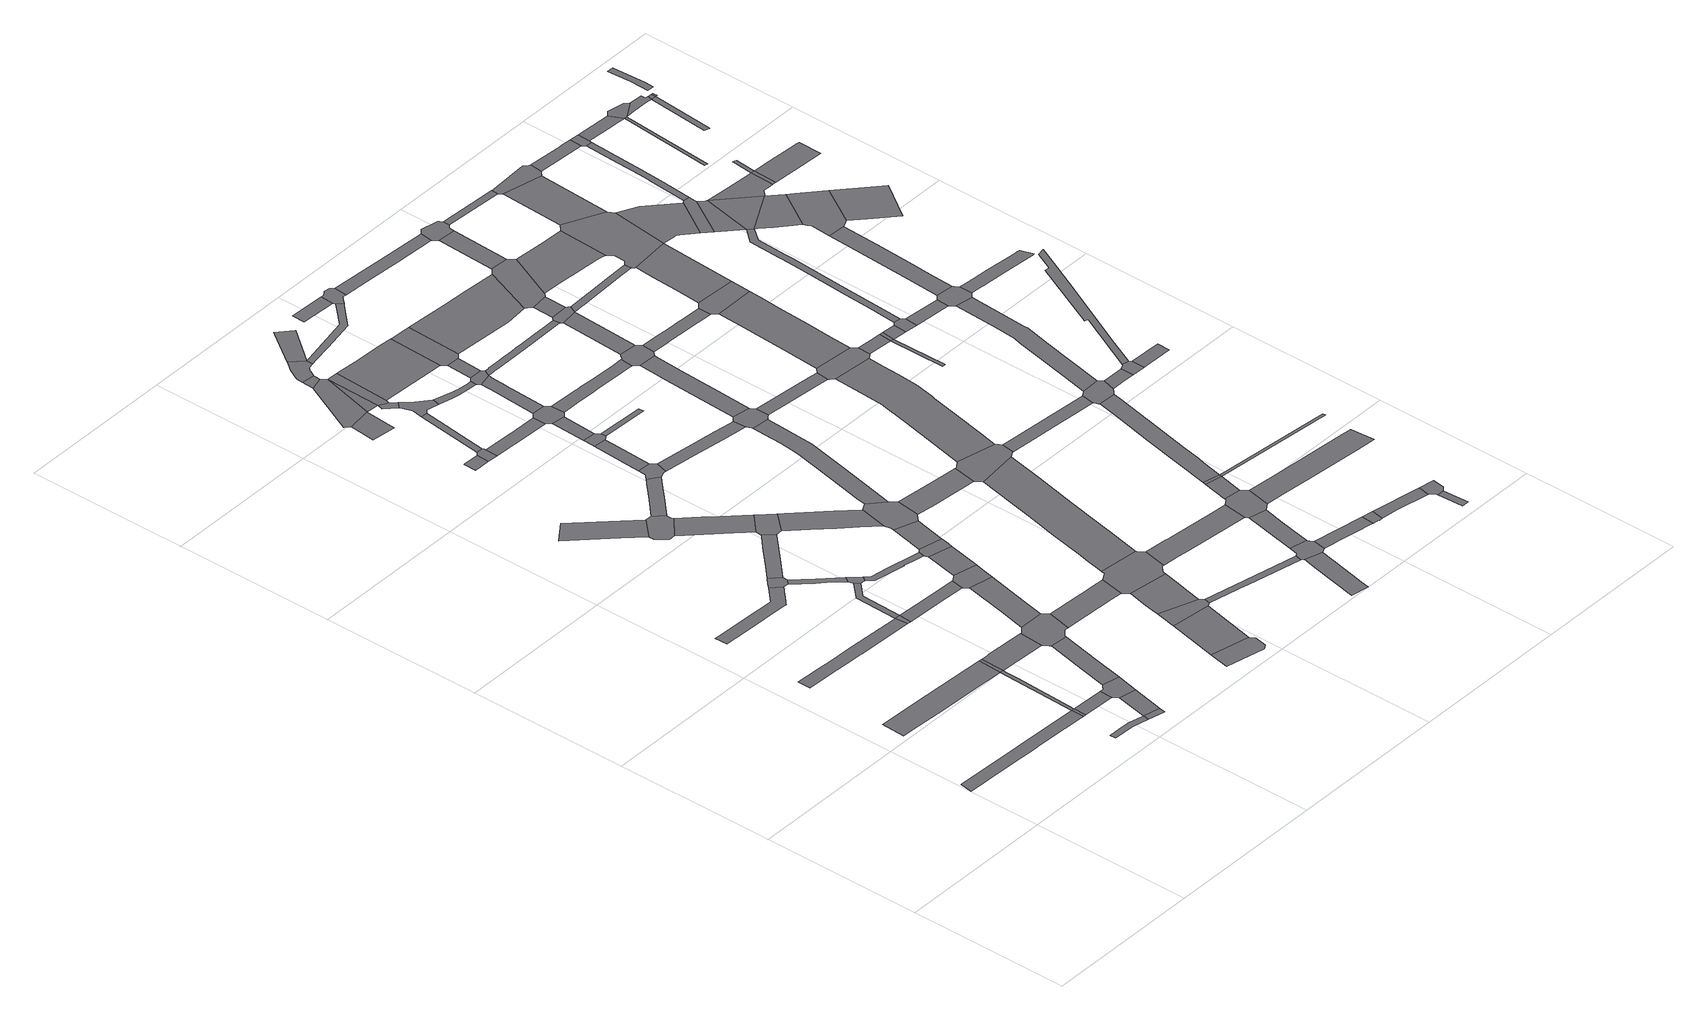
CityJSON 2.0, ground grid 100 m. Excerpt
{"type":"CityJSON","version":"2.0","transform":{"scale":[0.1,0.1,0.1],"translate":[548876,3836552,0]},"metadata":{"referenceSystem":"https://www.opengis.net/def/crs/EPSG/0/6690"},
"CityObjects":{
"road1":{"type":"Road","attributes":{"RoadStructureAttribute.sectionType":"1"},"geometry":[{"type":"MultiSurface","lod":"1","boundaries":[[[0,1,2,3,4,5,6,7,8,9,10,11,12]]]}]},
"road2":{"type":"Road","attributes":{"RoadStructureAttribute.sectionType":"1"},"geometry":[{"type":"MultiSurface","lod":"1","boundaries":[[[13,14,15,16,17,18,19,20,21,22,23]]]}]},
"road3":{"type":"Road","attributes":{"RoadStructureAttribute.sectionType":"1"},"geometry":[{"type":"MultiSurface","lod":"1","boundaries":[[[24,25,26,27,28,29,30,31]]]}]},
"road4":{"type":"Road","geometry":[{"type":"MultiSurface","lod":"1","boundaries":[[[12,11,32,33]]]}]},
"road5":{"type":"Road","attributes":{"RoadStructureAttribute.sectionType":"1"},"geometry":[{"type":"MultiSurface","lod":"1","boundaries":[[[34,35,36,37,38,39,40,41,42,43,44,45,46,47,48,49,50]]]}]},
"road6":{"type":"Road","attributes":{"RoadStructureAttribute.sectionType":"1"},"geometry":[{"type":"MultiSurface","lod":"1","boundaries":[[[22,12,33,51,52,53]]]}]},
"road7":{"type":"Road","attributes":{"RoadStructureAttribute.sectionType":"1"},"geometry":[{"type":"MultiSurface","lod":"1","boundaries":[[[33,32,54,55,56,57]]]}]},
"road8":{"type":"Road","attributes":{"RoadStructureAttribute.sectionType":"1"},"geometry":[{"type":"MultiSurface","lod":"1","boundaries":[[[58,59,60,61,62,63,64,65,66,67,68,69,70,71,72,73,74]]]}]},
"road9":{"type":"Road","geometry":[{"type":"MultiSurface","lod":"1","boundaries":[[[31,30,75,76]]]}]},
"road10":{"type":"Road","geometry":[{"type":"MultiSurface","lod":"1","boundaries":[[[23,22,53,77]]]}]},
"road11":{"type":"Road","attributes":{"RoadStructureAttribute.sectionType":"1"},"geometry":[{"type":"MultiSurface","lod":"1","boundaries":[[[78,31,76,79]]]}]},
"road12":{"type":"Road","geometry":[{"type":"MultiSurface","lod":"1","boundaries":[[[80,81,82,83,55,54,84,85,78,79,86]]]}]},
"road13":{"type":"Road","attributes":{"RoadStructureAttribute.sectionType":"1"},"geometry":[{"type":"MultiSurface","lod":"1","boundaries":[[[87,88,77,53,89,90,91,92]]]}]},
"road14":{"type":"Road","geometry":[{"type":"MultiSurface","lod":"1","boundaries":[[[50,49,93,94]]]}]},
"road15":{"type":"Road","geometry":[{"type":"MultiSurface","lod":"1","boundaries":[[[95,96,97,58,74,98,99,100,101]]]}]},
"road16":{"type":"Road","attributes":{"RoadStructureAttribute.sectionType":"1"},"geometry":[{"type":"MultiSurface","lod":"1","boundaries":[[[102,103,104,80,86,105,106]]]}]},
"road17":{"type":"Road","attributes":{"RoadStructureAttribute.sectionType":"1"},"geometry":[{"type":"MultiSurface","lod":"1","boundaries":[[[107,108,109,110,111]]]}]},
"road18":{"type":"Road","attributes":{"RoadStructureAttribute.sectionType":"1"},"geometry":[{"type":"MultiSurface","lod":"1","boundaries":[[[112,113,114,115,50,94,116,117]]]}]},
"road19":{"type":"Road","attributes":{"RoadStructureAttribute.sectionType":"1"},"geometry":[{"type":"MultiSurface","lod":"1","boundaries":[[[118,100,99,119,120,121,122]]]}]},
"road20":{"type":"Road","attributes":{"RoadStructureAttribute.sectionType":"1"},"geometry":[{"type":"MultiSurface","lod":"1","boundaries":[[[123,124,94,93,125,126,127]]]}]},
"road21":{"type":"Road","geometry":[{"type":"MultiSurface","lod":"1","boundaries":[[[128,129,92,91,130,102,106,131,132,133,134,135,136]]]}]},
"road22":{"type":"Road","geometry":[{"type":"MultiSurface","lod":"1","boundaries":[[[122,121,137,138,112,117,139,140,141,142]]]}]},
"road23":{"type":"Road","attributes":{"RoadStructureAttribute.sectionType":"1"},"geometry":[{"type":"MultiSurface","lod":"1","boundaries":[[[143,144,145,146,147,95,101,148,149,150,151]]]}]},
"road24":{"type":"Road","geometry":[{"type":"MultiSurface","lod":"1","boundaries":[[[152,111,110,153,154,155,156,157,158,159,160]]]}]},
"road25":{"type":"Road","attributes":{"RoadStructureAttribute.sectionType":"1"},"geometry":[{"type":"MultiSurface","lod":"1","boundaries":[[[161,162,128,136,163,164]]]}]},
"road26":{"type":"Road","attributes":{"RoadStructureAttribute.sectionType":"1"},"geometry":[{"type":"MultiSurface","lod":"1","boundaries":[[[165,166,167,156,155,168,169,170,171]]]}]},
"road27":{"type":"Road","attributes":{"RoadStructureAttribute.sectionType":"1"},"geometry":[{"type":"MultiSurface","lod":"1","boundaries":[[[172,173,174,175,176,177,178]]]}]},
"road28":{"type":"Road","attributes":{"RoadStructureAttribute.sectionType":"1"},"geometry":[{"type":"MultiSurface","lod":"1","boundaries":[[[179,180,181,142,141,182,183,184,185,186,187,188,189,190,191]]]}]},
"road29":{"type":"Road","geometry":[{"type":"MultiSurface","lod":"1","boundaries":[[[192,193,194,195,196,197,198]]]}]},
"road30":{"type":"Road","attributes":{"RoadStructureAttribute.sectionType":"1"},"geometry":[{"type":"MultiSurface","lod":"1","boundaries":[[[199,200,201,202,203,204]]]}]},
"road31":{"type":"Road","geometry":[{"type":"MultiSurface","lod":"1","boundaries":[[[205,206,207,178,177,208,209]]]}]},
"road32":{"type":"Road","geometry":[{"type":"MultiSurface","lod":"1","boundaries":[[[210,211,127,126,161,164,212,213]]]}]},
"road33":{"type":"Road","attributes":{"RoadStructureAttribute.sectionType":"1"},"geometry":[{"type":"MultiSurface","lod":"1","boundaries":[[[214,215,216,217,160,159,218,219,220]]]}]},
"road34":{"type":"Road","geometry":[{"type":"MultiSurface","lod":"1","boundaries":[[[221,171,170,143,151,222,223]]]}]},
"road35":{"type":"Road","attributes":{"RoadStructureAttribute.sectionType":"1"},"geometry":[{"type":"MultiSurface","lod":"1","boundaries":[[[224,225,226,135,134,227,228,229,230,231]]]}]},
"road36":{"type":"Road","attributes":{"RoadStructureAttribute.sectionType":"1"},"geometry":[{"type":"MultiSurface","lod":"1","boundaries":[[[232,192,198,233]]]}]},
"road37":{"type":"Road","attributes":{"RoadStructureAttribute.sectionType":"1"},"geometry":[{"type":"MultiSurface","lod":"1","boundaries":[[[234,235,236,237,238,239,240,202,201,241]]]}]},
"road38":{"type":"Road","attributes":{"RoadStructureAttribute.sectionType":"1"},"geometry":[{"type":"MultiSurface","lod":"1","boundaries":[[[242,210,213,243]]]}]},
"road39":{"type":"Road","attributes":{"RoadStructureAttribute.sectionType":"1"},"geometry":[{"type":"MultiSurface","lod":"1","boundaries":[[[244,245,207,206,246,247,248]]]}]},
"road40":{"type":"Road","attributes":{"RoadStructureAttribute.sectionType":"1"},"geometry":[{"type":"MultiSurface","lod":"1","boundaries":[[[249,250,251,252,223,222,253,254,255,256,257]]]}]},
"road41":{"type":"Road","geometry":[{"type":"MultiSurface","lod":"1","boundaries":[[[258,259,191,190,242,243,260,261]]]}]},
"road42":{"type":"Road","geometry":[{"type":"MultiSurface","lod":"1","boundaries":[[[262,263,264,232,233,265,266,267,268]]]}]},
"road43":{"type":"Road","geometry":[{"type":"MultiSurface","lod":"1","boundaries":[[[241,201,269]]]}]},
"road44":{"type":"Road","attributes":{"RoadStructureAttribute.sectionType":"1"},"geometry":[{"type":"MultiSurface","lod":"1","boundaries":[[[270,271,272,273,274]]]}]},
"road45":{"type":"Road","attributes":{"RoadStructureAttribute.sectionType":"1"},"geometry":[{"type":"MultiSurface","lod":"1","boundaries":[[[275,276,209,208,277,278,279,280]]]}]},
"road46":{"type":"Road","geometry":[{"type":"MultiSurface","lod":"1","boundaries":[[[281,282,283,214,220,284,285,286,287,288,289,290]]]}]},
"road47":{"type":"Road","attributes":{"RoadStructureAttribute.sectionType":"1"},"geometry":[{"type":"MultiSurface","lod":"1","boundaries":[[[291,292,236,235,293]]]}]},
"road48":{"type":"Road","attributes":{"RoadStructureAttribute.sectionType":"1"},"geometry":[{"type":"MultiSurface","lod":"1","boundaries":[[[294,295,296,258,261,297]]]}]},
"road49":{"type":"Road","geometry":[{"type":"MultiSurface","lod":"1","boundaries":[[[241,269,298,270,274,299,300]]]}]},
"road50":{"type":"Road","attributes":{"RoadStructureAttribute.sectionType":"1"},"geometry":[{"type":"MultiSurface","lod":"1","boundaries":[[[301,302,303,304,262,268,305,306,307]]]}]},
"road51":{"type":"Road","geometry":[{"type":"MultiSurface","lod":"1","boundaries":[[[308,309,310,311,312,273,272,313,314,315,316,244,248,317,318,319,320]]]}]},
"road52":{"type":"Road","attributes":{"RoadStructureAttribute.sectionType":"1"},"geometry":[{"type":"MultiSurface","lod":"1","boundaries":[[[321,322,281,290,323,324]]]}]},
"road53":{"type":"Road","geometry":[{"type":"MultiSurface","lod":"1","boundaries":[[[325,326,327,328,291,293,329,330,331,332,333]]]}]},
"road54":{"type":"Road","geometry":[{"type":"MultiSurface","lod":"1","boundaries":[[[334,335,321,324,336,337,338,339]]]}]},
"road55":{"type":"Road","geometry":[{"type":"MultiSurface","lod":"1","boundaries":[[[340,257,256,341,294,297,342,343,344,345]]]}]},
"road56":{"type":"Road","geometry":[{"type":"MultiSurface","lod":"1","boundaries":[[[346,347,348,231,230,349,301,307,350,351,352,353,354,355,356,357]]]}]},
"road57":{"type":"Road","attributes":{"RoadStructureAttribute.sectionType":"1"},"geometry":[{"type":"MultiSurface","lod":"1","boundaries":[[[358,359,334,339,360,361]]]}]},
"road58":{"type":"Road","attributes":{"RoadStructureAttribute.sectionType":"1"},"geometry":[{"type":"MultiSurface","lod":"1","boundaries":[[[362,363,364,365,366,320,319,367,368,369,370,371,372]]]}]},
"road59":{"type":"Road","geometry":[{"type":"MultiSurface","lod":"1","boundaries":[[[373,280,279,358,361,374,375,376,377]]]}]},
"road60":{"type":"Road","attributes":{"RoadStructureAttribute.sectionType":"1"},"geometry":[{"type":"MultiSurface","lod":"1","boundaries":[[[378,379,325,333,380]]]}]},
"road61":{"type":"Road","attributes":{"function":"2","RoadStructureAttribute.sectionType":"1"},"geometry":[{"type":"MultiSurface","lod":"1","boundaries":[[[381,382,300,299,383,384]]]}]},
"road62":{"type":"Road","attributes":{"RoadStructureAttribute.sectionType":"1"},"geometry":[{"type":"MultiSurface","lod":"1","boundaries":[[[385,386,387,287,286,388,389,390,391,392,393]]]}]},
"road63":{"type":"Road","attributes":{"RoadStructureAttribute.sectionType":"1"},"geometry":[{"type":"MultiSurface","lod":"1","boundaries":[[[394,395,396,397,398,399,400,401,402,373,377]]]}]},
"road64":{"type":"Road","attributes":{"RoadStructureAttribute.sectionType":"1"},"geometry":[{"type":"MultiSurface","lod":"1","boundaries":[[[403,404,405,337,336]]]}]},
"road65":{"type":"Road","attributes":{"RoadStructureAttribute.sectionType":"1"},"geometry":[{"type":"MultiSurface","lod":"1","boundaries":[[[266,265,406,407,408,409]]]}]},
"road66":{"type":"Road","geometry":[{"type":"MultiSurface","lod":"1","boundaries":[[[410,372,371,411,412,399,398,413,414]]]}]},
"road67":{"type":"Road","attributes":{"RoadStructureAttribute.sectionType":"1"},"geometry":[{"type":"MultiSurface","lod":"1","boundaries":[[[415,416,417,418,419,420,421,422,340,345,423,424,425,426]]]}]},
"road68":{"type":"Road","attributes":{"RoadStructureAttribute.sectionType":"1"},"geometry":[{"type":"MultiSurface","lod":"1","boundaries":[[[427,344,343,428,429,430,431,432,433,434]]]}]},
"road69":{"type":"Road","attributes":{"RoadStructureAttribute.sectionType":"1"},"geometry":[{"type":"MultiSurface","lod":"1","boundaries":[[[435,410,414,436]]]}]},
"road70":{"type":"Road","attributes":{"RoadStructureAttribute.sectionType":"1"},"geometry":[{"type":"MultiSurface","lod":"1","boundaries":[[[437,438,439,440,333,332,441,442,443,444,445,446]]]}]},
"road71":{"type":"Road","attributes":{"RoadStructureAttribute.sectionType":"1"},"geometry":[{"type":"MultiSurface","lod":"1","boundaries":[[[447,448,449,450,451,452,453,454,455,456,457,458,459,346,357]]]}]},
"road72":{"type":"Road","geometry":[{"type":"MultiSurface","lod":"1","boundaries":[[[460,461,384,383,435,436,462,463,464]]]}]},
"road73":{"type":"Road","attributes":{"RoadStructureAttribute.sectionType":"1"},"geometry":[{"type":"MultiSurface","lod":"1","boundaries":[[[465,466,467,468,469,470,376,375,471,472,473,474,475,476,477]]]}]},
"road74":{"type":"Road","attributes":{"RoadStructureAttribute.sectionType":"1"},"geometry":[{"type":"MultiSurface","lod":"1","boundaries":[[[478,479,480,481,482,483,484]]]}]},
"road75":{"type":"Road","attributes":{"RoadStructureAttribute.sectionType":"1"},"geometry":[{"type":"MultiSurface","lod":"1","boundaries":[[[485,486,487,488,354,353,489,490,491,492,493,494]]]}]},
"road76":{"type":"Road","attributes":{"RoadStructureAttribute.sectionType":"1"},"geometry":[{"type":"MultiSurface","lod":"1","boundaries":[[[495,496,497,498,499]]]}]},
"road77":{"type":"Road","geometry":[{"type":"MultiSurface","lod":"1","boundaries":[[[500,501,393,392,502,415,426,503,504,505,506,507,508,509]]]}]},
"road78":{"type":"Road","geometry":[{"type":"MultiSurface","lod":"1","boundaries":[[[510,511,512,513,409,408,514,515,478,484,516,517,518,519,520]]]}]},
"road79":{"type":"Road","attributes":{"RoadStructureAttribute.sectionType":"1"},"geometry":[{"type":"MultiSurface","lod":"1","boundaries":[[[521,522,523,524,525,526,527,528,529,530,413,398,531,532,533,534,535,536,537,538,539]]]}]},
"road80":{"type":"Road","geometry":[{"type":"MultiSurface","lod":"1","boundaries":[[[540,541,542,543,499,498,437,446,544,545,546,547]]]}]},
"road81":{"type":"Road","geometry":[{"type":"MultiSurface","lod":"1","boundaries":[[[548,549,434,433,453,452,550,551,552,553,554,555]]]}]},
"road82":{"type":"Road","attributes":{"RoadStructureAttribute.sectionType":"1"},"geometry":[{"type":"MultiSurface","lod":"1","boundaries":[[[556,557,558,500,509,559,560,561]]]}]},
"road83":{"type":"Road","attributes":{"RoadStructureAttribute.sectionType":"1"},"geometry":[{"type":"MultiSurface","lod":"1","boundaries":[[[562,563,564,510,520,565,566]]]}]},
"road84":{"type":"Road","geometry":[{"type":"MultiSurface","lod":"1","boundaries":[[[567,568,569,477,476,570,571,572,556,561,573,574,575,576,577,578,579]]]}]},
"road85":{"type":"Road","attributes":{"function":"2","RoadStructureAttribute.sectionType":"1"},"geometry":[{"type":"MultiSurface","lod":"1","boundaries":[[[580,581,582,464,463,583,584,585,586]]]}]},
"road86":{"type":"Road","attributes":{"RoadStructureAttribute.sectionType":"1"},"geometry":[{"type":"MultiSurface","lod":"1","boundaries":[[[587,588,506,505,589,590,591,592]]]}]},
"road87":{"type":"Road","attributes":{"RoadStructureAttribute.sectionType":"1"},"geometry":[{"type":"MultiSurface","lod":"1","boundaries":[[[517,516,593,594,595,596,597,598,599]]]}]},
"road88":{"type":"Road","geometry":[{"type":"MultiSurface","lod":"1","boundaries":[[[600,601,494,493,562,566,602,603,604,605,606]]]}]},
"road89":{"type":"Road","attributes":{"RoadStructureAttribute.sectionType":"1"},"geometry":[{"type":"MultiSurface","lod":"1","boundaries":[[[607,608,609,610,611,567,579]]]}]},
"road90":{"type":"Road","attributes":{"RoadStructureAttribute.sectionType":"1"},"geometry":[{"type":"MultiSurface","lod":"1","boundaries":[[[612,613,614,615,616,617,618,548,555,619,620,621,622,623,624,625,626,627,628,629]]]}]},
"road91":{"type":"Road","attributes":{"RoadStructureAttribute.sectionType":"1"},"geometry":[{"type":"MultiSurface","lod":"1","boundaries":[[[630,600,606,631]]]}]},
"road92":{"type":"Road","geometry":[{"type":"MultiSurface","lod":"1","boundaries":[[[632,633,634,635,636,637,521,539,638,610,609,639]]]}]},
"road93":{"type":"Road","geometry":[{"type":"MultiSurface","lod":"1","boundaries":[[[640,630,631,641]]]}]},
"road94":{"type":"Road","attributes":{"RoadStructureAttribute.sectionType":"1"},"geometry":[{"type":"MultiSurface","lod":"1","boundaries":[[[642,643,635,634]]]}]},
"road95":{"type":"Road","geometry":[{"type":"MultiSurface","lod":"1","boundaries":[[[599,598,644,645,646,647]]]}]},
"road96":{"type":"Road","attributes":{"RoadStructureAttribute.sectionType":"1"},"geometry":[{"type":"MultiSurface","lod":"1","boundaries":[[[648,546,545,649,650,651,652]]]}]},
"road97":{"type":"Road","attributes":{"RoadStructureAttribute.sectionType":"1"},"geometry":[{"type":"MultiSurface","lod":"1","boundaries":[[[653,654,655,656,657,576,575,658,659,660,661,662,663]]]}]},
"road98":{"type":"Road","attributes":{"RoadStructureAttribute.sectionType":"1"},"geometry":[{"type":"MultiSurface","lod":"1","boundaries":[[[664,665,666,552,551,667,668,669,670,671]]]}]},
"road99":{"type":"Road","geometry":[{"type":"MultiSurface","lod":"1","boundaries":[[[672,673,586,585,674,675,643,642,676,677,678,679,680,681]]]}]},
"road100":{"type":"Road","geometry":[{"type":"MultiSurface","lod":"1","boundaries":[[[682,683,592,591,684,612,629,685,686,687,688,689,690,691]]]}]},
"road101":{"type":"Road","attributes":{"RoadStructureAttribute.sectionType":"1"},"geometry":[{"type":"MultiSurface","lod":"1","boundaries":[[[647,646,692,693,694,695]]]}]},
"road102":{"type":"Road","attributes":{"RoadStructureAttribute.sectionType":"1"},"geometry":[{"type":"MultiSurface","lod":"1","boundaries":[[[696,697,698,699,640,641,700,701,702,703,704,705,706]]]}]},
"road103":{"type":"Road","attributes":{"RoadStructureAttribute.sectionType":"1"},"geometry":[{"type":"MultiSurface","lod":"1","boundaries":[[[707,708,709,639,609,710,711,712,713,714]]]}]},
"road104":{"type":"Road","attributes":{"RoadStructureAttribute.sectionType":"1"},"geometry":[{"type":"MultiSurface","lod":"1","boundaries":[[[715,716,717,603,602,718,719,720,721,722,723]]]}]},
"road105":{"type":"Road","attributes":{"RoadStructureAttribute.sectionType":"1"},"geometry":[{"type":"MultiSurface","lod":"1","boundaries":[[[724,725,726,682,691,727,728,729,730,731]]]}]},
"road106":{"type":"Road","attributes":{"RoadStructureAttribute.sectionType":"1"},"geometry":[{"type":"MultiSurface","lod":"1","boundaries":[[[732,672,681,733]]]}]},
"road107":{"type":"Road","geometry":[{"type":"MultiSurface","lod":"1","boundaries":[[[734,735,736,737]]]}]},
"road108":{"type":"Road","geometry":[{"type":"MultiSurface","lod":"1","boundaries":[[[695,694,738,737,736,739,740]]]}]},
"road109":{"type":"Road","attributes":{"function":"2","RoadStructureAttribute.sectionType":"1"},"geometry":[{"type":"MultiSurface","lod":"1","boundaries":[[[741,679,678,742,743,744,745,746,747]]]}]},
"road110":{"type":"Road","attributes":{"RoadStructureAttribute.sectionType":"1"},"geometry":[{"type":"MultiSurface","lod":"1","boundaries":[[[748,688,687,749,750,751,752]]]}]},
"road111":{"type":"Road","attributes":{"RoadStructureAttribute.sectionType":"1"},"geometry":[{"type":"MultiSurface","lod":"1","boundaries":[[[641,631,753,754]]]}]},
"road112":{"type":"Road","geometry":[{"type":"MultiSurface","lod":"1","boundaries":[[[755,756,652,651,757,758,732,733,759,760,761,762,763,764,765]]]}]},
"road113":{"type":"Road","attributes":{"RoadStructureAttribute.sectionType":"1"},"geometry":[{"type":"MultiSurface","lod":"1","boundaries":[[[751,766,767,768,769,770]]]}]},
"road114":{"type":"Road","geometry":[{"type":"MultiSurface","lod":"1","boundaries":[[[771,772,663,662,773,724,731,774,775]]]}]},
"road115":{"type":"Road","geometry":[{"type":"MultiSurface","lod":"1","boundaries":[[[776,777,778,779,671,670,780,781,696,706,782,783,784,785,786]]]}]},
"road116":{"type":"Road","geometry":[{"type":"MultiSurface","lod":"1","boundaries":[[[752,751,770,787]]]}]},
"road117":{"type":"Road","attributes":{"RoadStructureAttribute.sectionType":"1"},"geometry":[{"type":"MultiSurface","lod":"1","boundaries":[[[787,770,788,789,790]]]}]},
"road118":{"type":"Road","attributes":{"RoadStructureAttribute.sectionType":"1"},"geometry":[{"type":"MultiSurface","lod":"1","boundaries":[[[791,792,793,794,795,771,775]]]}]},
"road119":{"type":"Road","geometry":[{"type":"MultiSurface","lod":"1","boundaries":[[[796,797,790,789,798,799,800,801]]]}]},
"road120":{"type":"Road","attributes":{"RoadStructureAttribute.sectionType":"1"},"geometry":[{"type":"MultiSurface","lod":"1","boundaries":[[[786,785,802,803,804]]]}]},
"road121":{"type":"Road","attributes":{"RoadStructureAttribute.sectionType":"1"},"geometry":[{"type":"MultiSurface","lod":"1","boundaries":[[[763,762,805,806]]]}]},
"road122":{"type":"Road","attributes":{"RoadStructureAttribute.sectionType":"1"},"geometry":[{"type":"MultiSurface","lod":"1","boundaries":[[[807,808,809,810,811,812,813,814,815,779,778,816,817,818,819,820,821]]]}]},
"road123":{"type":"Road","geometry":[{"type":"MultiSurface","lod":"1","boundaries":[[[822,823,747,746,824,825,826,827,707,714,828,793,792,829,830]]]}]},
"road124":{"type":"Road","geometry":[{"type":"MultiSurface","lod":"1","boundaries":[[[831,832,804,803,833,834,835]]]}]},
"road125":{"type":"Road","attributes":{"RoadStructureAttribute.sectionType":"1"},"geometry":[{"type":"MultiSurface","lod":"1","boundaries":[[[836,799,798,837,838,839]]]}]},
"road126":{"type":"Road","attributes":{"RoadStructureAttribute.sectionType":"1"},"geometry":[{"type":"MultiSurface","lod":"1","boundaries":[[[840,841,842,843,844,845,846,847,848,796,801,849,850,851,852,853,854,855,856,857]]]}]},
"road127":{"type":"Road","attributes":{"RoadStructureAttribute.sectionType":"1"},"geometry":[{"type":"MultiSurface","lod":"1","boundaries":[[[858,834,833,859,860,861]]]}]},
"road128":{"type":"Road","attributes":{"RoadStructureAttribute.sectionType":"1"},"geometry":[{"type":"MultiSurface","lod":"1","boundaries":[[[862,822,830,863,864,865]]]}]},
"road129":{"type":"Road","geometry":[{"type":"MultiSurface","lod":"1","boundaries":[[[866,867,868,839,838,869,870,807,821,871,872,873,874,875]]]}]},
"road130":{"type":"Road","geometry":[{"type":"MultiSurface","lod":"1","boundaries":[[[876,877,878,879,880,806,805,881,862,865,882,883,884]]]}]},
"road131":{"type":"Road","attributes":{"function":"2","RoadStructureAttribute.sectionType":"1"},"geometry":[{"type":"MultiSurface","lod":"1","boundaries":[[[885,829,792,886,887,888,889,890,891,892]]]}]},
"road132":{"type":"Road","geometry":[{"type":"MultiSurface","lod":"1","boundaries":[[[893,894,892,891,895,896,897,898,899]]]}]},
"road133":{"type":"Road","attributes":{"function":"2","RoadStructureAttribute.sectionType":"1"},"geometry":[{"type":"MultiSurface","lod":"1","boundaries":[[[900,896,895,840,901]]]}]},
"road134":{"type":"Road","attributes":{"RoadStructureAttribute.sectionType":"1"},"geometry":[{"type":"MultiSurface","lod":"1","boundaries":[[[902,903,904,866,875,905,906,907,908,909]]]}]},
"road135":{"type":"Road","attributes":{"RoadStructureAttribute.sectionType":"1"},"geometry":[{"type":"MultiSurface","lod":"1","boundaries":[[[910,911,912,913,914,915,916,917,918,919,920,921,831,835]]]}]},
"road136":{"type":"Road","attributes":{"function":"2","RoadStructureAttribute.sectionType":"1"},"geometry":[{"type":"MultiSurface","lod":"1","boundaries":[[[922,857,923,924,925,926]]]}]},
"road137":{"type":"Road","geometry":[{"type":"MultiSurface","lod":"1","boundaries":[[[901,840,857,922]]]}]},
"road138":{"type":"Road","attributes":{"RoadStructureAttribute.sectionType":"1"},"geometry":[{"type":"MultiSurface","lod":"1","boundaries":[[[927,928,929,930,931,932,873,872,933,934,935,936,937,938,939]]]}]},
"road139":{"type":"Road","attributes":{"RoadStructureAttribute.sectionType":"1"},"geometry":[{"type":"MultiSurface","lod":"1","boundaries":[[[940,941,884,883,942,943]]]}]},
"road140":{"type":"Road","attributes":{"RoadStructureAttribute.sectionType":"1"},"geometry":[{"type":"MultiSurface","lod":"1","boundaries":[[[944,945,946,947,948,949,950,951,952,953,954,893,899]]]}]},
"road141":{"type":"Road","attributes":{"RoadStructureAttribute.sectionType":"1"},"geometry":[{"type":"MultiSurface","lod":"1","boundaries":[[[955,956,957,958,959,901,922,960,961,962,963,964]]]}]},
"road142":{"type":"Road","geometry":[{"type":"MultiSurface","lod":"1","boundaries":[[[965,926,925,966,967,968,902,909,969,970,971]]]}]},
"road143":{"type":"Road","geometry":[{"type":"MultiSurface","lod":"1","boundaries":[[[943,942,972,949,948,973,974]]]}]},
"road144":{"type":"Road","geometry":[{"type":"MultiSurface","lod":"1","boundaries":[[[964,963,975,976]]]}]},
"road145":{"type":"Road","attributes":{"function":"2","RoadStructureAttribute.sectionType":"1"},"geometry":[{"type":"MultiSurface","lod":"1","boundaries":[[[977,971,970,978,979,980]]]}]},
"road146":{"type":"Road","attributes":{"RoadStructureAttribute.sectionType":"1"},"geometry":[{"type":"MultiSurface","lod":"1","boundaries":[[[981,982,983,984,964,976]]]}]},
"road147":{"type":"Road","attributes":{"RoadStructureAttribute.sectionType":"1"},"geometry":[{"type":"MultiSurface","lod":"1","boundaries":[[[974,973,985,986,987,988,989]]]}]},
"road148":{"type":"Road","attributes":{"RoadStructureAttribute.sectionType":"1"},"geometry":[{"type":"MultiSurface","lod":"1","boundaries":[[[990,991,992,993,994,988]]]}]},
"road149":{"type":"Road","attributes":{"RoadStructureAttribute.sectionType":"1"},"geometry":[{"type":"MultiSurface","lod":"1","boundaries":[[[995,996,997,998,999,976,975,1000,1001,1002]]]}]},
"road150":{"type":"Road","geometry":[{"type":"MultiSurface","lod":"1","boundaries":[[[1003,1004,989,988,994,1005,1006,1007,1008]]]}]},
"road151":{"type":"Road","attributes":{"RoadStructureAttribute.sectionType":"1"},"geometry":[{"type":"MultiSurface","lod":"1","boundaries":[[[1009,1010,1011,1005,994,1012,1013,1014,1015,1016,1017,1018]]]}]},
"road152":{"type":"Road","attributes":{"RoadStructureAttribute.sectionType":"1"},"geometry":[{"type":"MultiSurface","lod":"1","boundaries":[[[1017,1019,1020,1021,1022,1023]]]}]},
"road153":{"type":"Road","geometry":[{"type":"MultiSurface","lod":"1","boundaries":[[[1018,1017,1023,1024]]]}]},
"road154":{"type":"Road","attributes":{"RoadStructureAttribute.sectionType":"1"},"geometry":[{"type":"MultiSurface","lod":"1","boundaries":[[[1024,1023,1025,1026]]]}]},
"road155":{"type":"Road","geometry":[{"type":"MultiSurface","lod":"1","boundaries":[[[1027,1028,1029,1030,1031,1032,1033,1034,1035,1036]]]}]}
},
"vertices":[
[885,502,0],[18,532,0],[8,455,0],[285,444,0],[523,436,0],[538,436,0],[579,434,0],[746,428,0],[868,423,0],[874,422,0],[880,422,0],[887,422,0],[888,502,0],
[821,1155,0],[708,1160,0],[405,1173,0],[158,1184,0],[153,1035,0],[270,1030,0],[463,1021,0],[688,1012,0],[901,1002,0],[903,1002,0],[908,1151,0],
[991,205,0],[917,209,0],[849,210,0],[848,171,0],[915,169,0],[985,165,0],[1081,144,0],[1090,183,0],
[904,421,0],[906,502,0],
[910,1727,0],[904,1727,0],[634,1739,0],[558,1743,0],[408,1749,0],[310,1754,0],[305,1754,0],[161,1760,0],[163,1680,0],[307,1674,0],[438,1668,0],[492,1665,0],[554,1663,0],[565,1662,0],[693,1657,0],[921,1647,0],[914,1727,0],
[921,904,0],[923,985,0],[924,1001,0],
[1108,415,0],[1111,495,0],[917,502,0],[907,502,0],
[694,2407,0],[607,2321,0],[419,2329,0],[195,2338,0],[174,2338,0],[179,2260,0],[184,2259,0],[315,2254,0],[473,2248,0],[614,2242,0],[638,2241,0],[650,2252,0],[664,2266,0],[681,2282,0],[724,2324,0],[733,2333,0],[751,2351,0],
[1188,121,0],[1196,160,0],
[928,1150,0],
[1132,381,0],[1239,359,0],
[1161,521,0],[1154,514,0],[1154,513,0],[1135,494,0],[1123,394,0],[1128,388,0],[1269,498,0],
[989,1148,0],[975,1148,0],[933,1001,0],[1147,991,0],[1222,987,0],[1233,1137,0],
[943,1646,0],[947,1725,0],
[753,2465,0],[717,2430,0],[706,2419,0],[773,2350,0],[782,2350,0],[809,2377,0],[810,2408,0],
[1251,944,0],[1218,783,0],[1198,692,0],[1311,693,0],[1362,936,0],
[430,3601,0],[307,3514,0],[534,3280,0],[635,3175,0],[741,3281,0],
[1010,2089,0],[926,2004,0],[921,1998,0],[921,1993,0],[956,1984,0],[1033,2062,0],
[915,2267,0],[882,2245,0],[924,2202,0],[1000,2123,0],[1023,2155,0],
[1292,1710,0],[1080,1720,0],[1168,1637,0],[1342,1629,0],[1355,1708,0],
[1276,1167,0],[1238,1136,0],[1246,951,0],[1363,942,0],[1365,948,0],[1403,981,0],[1429,979,0],[1462,1128,0],[1431,1167,0],
[1001,2121,0],[1010,2092,0],[1036,2062,0],[1062,2059,0],[1064,2059,0],[1086,2089,0],
[1026,2732,0],[1016,2722,0],[951,2659,0],[930,2638,0],[827,2537,0],[946,2542,0],[986,2581,0],[1071,2665,0],[1080,2673,0],
[780,3279,0],[636,3136,0],[689,3076,0],[729,3077,0],[843,3176,0],[836,3183,0],[836,3220,0],[837,3221,0],[782,3279,0],
[1368,1599,0],[1314,1338,0],[1462,1316,0],[1516,1567,0],
[971,3043,0],[960,3055,0],[946,3071,0],[944,2856,0],[991,2808,0],[1027,2772,0],[1134,2876,0],
[507,4321,0],[505,4321,0],[503,4242,0],[504,4243,0],[526,4242,0],[603,4239,0],[606,4317,0],
[1398,2007,0],[1227,2038,0],[1117,2057,0],[1093,2029,0],[1101,2020,0],[1110,2019,0],[1209,2001,0],[1295,1985,0],[1297,1985,0],[1297,1987,0],[1362,1975,0],[1428,1961,0],[1436,2000,0],
[1728,254,0],[1700,125,0],[1944,72,0],[1971,89,0],[1973,90,0],[1992,169,0],[1971,200,0],
[528,4988,0],[529,5001,0],[530,5004,0],[376,4982,0],[364,4824,0],[515,4807,0],
[675,4329,0],[670,4335,0],[628,4334,0],[670,4236,0],[673,4314,0],
[1397,1730,0],[1363,1707,0],[1530,1633,0],[1544,1699,0],
[1013,3505,0],[994,3487,0],[988,3481,0],[886,3381,0],[951,3333,0],[1050,3430,0],[1079,3458,0],
[1183,2825,0],[1120,2675,0],[1221,2786,0],
[1796,1113,0],[1701,1117,0],[1670,1118,0],[1569,973,0],[1770,964,0],[1800,962,0],[1839,960,0],[1867,1110,0],
[1795,566,0],[2044,539,0],
[598,5368,0],[592,5375,0],[507,5353,0],[506,5352,0],[349,5013,0],[351,5011,0],[361,5000,0],[617,5346,0],
[1439,1936,0],[1587,1904,0],
[680,4758,0],[675,4717,0],[716,4718,0],[721,4753,0],[721,4756,0],
[1480,2520,0],[1430,2572,0],[1250,2757,0],[1249,2759,0],[1226,2566,0],[1322,2467,0],[1407,2380,0],[1495,2289,0],[1533,2466,0],
[1457,2016,0],[1455,2014,0],[1597,1954,0],[1604,1984,0],
[1822,698,0],[1808,629,0],[1799,589,0],[2068,550,0],[2077,589,0],[2076,591,0],[2059,613,0],
[610,4999,0],
[610,4996,0],[600,4959,0],[664,4900,0],[698,4931,0],[664,4967,0],
[874,4307,0],[859,4308,0],[758,4232,0],[856,4228,0],[1046,4220,0],[1046,4301,0],
[1044,3583,0],[1041,3533,0],[1032,3524,0],[1118,3473,0],[1120,3472,0],[1130,3471,0],[1152,3547,0],[1151,3548,0],[1143,3557,0],[1125,3578,0],
[514,5430,0],[508,5356,0],[593,5419,0],
[1502,2226,0],[1484,2142,0],[1477,2109,0],[1645,2179,0],
[611,4999,0],[673,4993,0],[687,5342,0],
[1869,921,0],[1864,895,0],[1841,793,0],[1824,709,0],[2077,700,0],[2095,785,0],[2118,890,0],
[777,4850,0],[768,4857,0],[758,4866,0],[739,4887,0],[718,4909,0],[674,4882,0],[691,4823,0],[681,4768,0],[680,4763,0],[744,4775,0],[765,4770,0],[822,4758,0],[832,4807,0],
[1060,3895,0],[1048,3655,0],[1136,3798,0],[1141,3891,0],
[598,5605,0],[588,5591,0],[554,5544,0],[516,5470,0],[612,5457,0],[612,5458,0],[631,5483,0],[673,5492,0],[669,5531,0],
[1064,3973,0],[1062,3921,0],[1170,3908,0],[1167,3943,0],[1165,3945,0],[1145,3969,0],
[1578,2490,0],[1505,2242,0],[1683,2217,0],[1686,2216,0],[1704,2365,0],[1674,2407,0],
[1920,1161,0],[1918,1150,0],[1915,1136,0],[1864,927,0],[2122,909,0],[2122,911,0],[2158,945,0],[2170,944,0],[2197,1092,0],[2196,1093,0],[2171,1132,0],[2169,1136,0],
[1075,4194,0],[1075,4189,0],[1145,3973,0],[1157,4184,0],
[1082,4759,0],[1057,4758,0],[986,4765,0],[977,4766,0],[950,4772,0],[907,4739,0],[959,4727,0],[982,4726,0],[1057,4721,0],[1080,4719,0],[1084,4759,0],
[1077,4327,0],[1164,4190,0],[1188,4211,0],[1185,4295,0],[1158,4324,0],
[753,5825,0],[743,5809,0],[837,5747,0],
[1031,5322,0],[827,5334,0],[1086,4970,0],[1100,5318,0],
[1670,3482,0],[1565,3494,0],[1371,3520,0],[1162,3467,0],[1340,3444,0],[1449,3429,0],[1533,3418,0],[1697,3397,0],[1693,3479,0],
[1173,4591,0],[1173,4595,0],[1179,4699,0],[1179,4708,0],[1180,4719,0],[1099,4697,0],[1099,4693,0],[1093,4595,0],[1089,4526,0],
[1462,3898,0],[1462,3915,0],[1462,3931,0],
[2317,498,0],[2320,497,0],[2666,425,0],[2677,466,0],
[1105,4779,0],[1082,4716,0],[1085,4713,0],[1203,4759,0],[1187,4778,0],
[1714,3362,0],[1711,3284,0],[1705,3164,0],[1696,3056,0],[1688,3015,0],[1657,2869,0],[1616,2677,0],[1591,2554,0],[1700,2532,0],[1750,2775,0],[1806,3040,0],[1824,3353,0],
[1949,2340,0],[1815,2203,0],[1883,2197,0],[1990,2186,0],[1993,2186,0],[2030,2183,0],[2096,2177,0],[2120,2325,0],
[1114,4942,0],[1195,4937,0],
[1152,5735,0],[1137,5719,0],[1027,5605,0],[701,5538,0],[703,5497,0],[709,5498,0],[828,5522,0],[1043,5565,0],[1167,5690,0],[1180,5702,0],
[2215,1350,0],[2224,1394,0],[2239,1462,0],[2281,1664,0],[2340,1940,0],[2387,2164,0],[2126,2136,0],[2106,2046,0],[2075,1896,0],[2047,1762,0],[2002,1554,0],[1956,1332,0],[1946,1286,0],
[1216,5311,0],[1114,5317,0],[1199,4940,0],[1225,4962,0],[1238,5309,0],
[1667,4276,0],[1598,4279,0],[1510,4282,0],[1412,4286,0],[1410,4286,0],[1360,4288,0],[1318,4208,0],[1407,4206,0],[1409,4206,0],[1457,4205,0],[1587,4202,0],[1726,4199,0],[1734,4275,0],
[2679,410,0],[2662,327,0],[2598,21,0],[2709,3,0],[2720,60,0],[2735,133,0],[2787,378,0],
[2660,1046,0],[2418,1070,0],[2363,1075,0],[2346,1077,0],[2283,933,0],[2348,926,0],[2445,916,0],[2624,899,0],[2761,886,0],[2782,1035,0],
[1082,5834,0],[926,5841,0],[924,5760,0],[1144,5750,0],[1148,5831,0],
[1722,3503,0],[1718,3499,0],[1714,3367,0],[1829,3356,0],[1832,3359,0],[1855,3376,0],[1853,3458,0],[1838,3479,0],[1837,3480,0],[1833,3486,0],
[2705,529,0],[2695,478,0],[2690,474,0],[2679,466,0],[2668,423,0],[2677,413,0],[2821,395,0],[2835,474,0],[2821,497,0],[2818,502,0],[2814,507,0],
[1767,4768,0],[1700,4767,0],[1594,4765,0],[1511,4765,0],[1457,4764,0],[1425,4763,0],[1358,4762,0],[1300,4761,0],[1233,4760,0],[1230,4760,0],[1192,4719,0],[1228,4720,0],[1234,4720,0],[1274,4720,0],[1391,4721,0],[1506,4723,0],[1623,4725,0],[1772,4727,0],[1775,4727,0],
[1195,5851,0],[1194,5848,0],[1191,5846,0],[1169,5831,0],[1222,5745,0],[1246,5743,0],[1251,5824,0],[1234,5845,0],
[2172,2354,0],[2132,2324,0],[2420,2185,0],[2425,2184,0],[2436,2265,0],[2432,2273,0],[2426,2283,0],[2416,2301,0],
[1757,4165,0],[1747,3976,0],[1736,3764,0],[1844,3712,0],[1857,3969,0],[1868,4161,0],
[2774,866,0],[2755,774,0],[2741,707,0],[2854,708,0],[2883,843,0],
[1765,4307,0],[1759,4300,0],[1739,4275,0],[1728,4197,0],[1729,4196,0],[1752,4170,0],[1872,4165,0],[1876,4169,0],[1895,4188,0],[1900,4268,0],[1882,4289,0],[1879,4292,0],[1874,4298,0],
[1678,5283,0],[1504,5293,0],[1267,5308,0],[1327,4956,0],[1610,4940,0],[1753,4953,0],[1874,5272,0],
[2262,3418,0],[2047,3440,0],[2010,3361,0],[2212,3342,0],[2292,3334,0],[2301,3415,0],
[2881,385,0],[2929,376,0],[3050,355,0],[3123,343,0],[3145,340,0],[3152,338,0],[3158,418,0],
[2819,1070,0],[2817,1059,0],[2926,872,0],[2959,1019,0],[2944,1039,0],[2932,1053,0],[2928,1058,0],
[1883,4465,0],[1895,4718,0],[1895,4728,0],[1787,4711,0],[1774,4474,0],
[2321,3305,0],[2312,3132,0],[2303,2970,0],[2303,2967,0],[2302,2963,0],[2266,2787,0],[2212,2538,0],[2441,2417,0],[2483,2618,0],[2522,2802,0],[2527,2824,0],[2546,2915,0],[2550,2934,0],[2552,2942,0],[2554,2977,0],[2560,3080,0],[2566,3186,0],[2572,3285,0],
[2852,1227,0],[2960,1209,0],
[1909,4782,0],[1902,4788,0],[1898,4792,0],[1787,4789,0],[1779,4781,0],[1771,4772,0],[1778,4724,0],[1918,4773,0],
[2857,1248,0],[2964,1225,0],
[1898,4932,0],[1788,4919,0],
[3195,331,0],[3195,329,0],[3216,328,0],[3230,406,0],
[1595,5803,0],[1448,5731,0],[1641,5719,0],[1896,5704,0],[1908,5784,0],
[2265,4253,0],[2190,4256,0],[2187,4256,0],[2097,4260,0],[2004,4264,0],[2001,4184,0],[2002,4184,0],[2171,4177,0],[2187,4176,0],[2337,4170,0],[2336,4250,0],
[2921,2227,0],[2687,2245,0],[2522,2258,0],[2542,2175,0],[2729,2161,0],[2900,2147,0],[3020,2138,0],[3034,2217,0],
[1909,5303,0],[1906,5300,0],[1765,4942,0],[1787,4920,0],[1901,4935,0],[1921,4953,0],[1921,4956,0],[2054,5257,0],[2023,5293,0],[2023,5296,0],
[2329,3441,0],[2303,3417,0],[2298,3328,0],[2597,3304,0],[2599,3306,0],[2603,3309,0],[2606,3390,0],[2602,3390,0],[2590,3406,0],[2579,3422,0],
[3226,327,0],[3322,317,0],[3531,277,0],[3544,352,0],
[3039,2102,0],[3008,1955,0],[2953,1703,0],[2904,1470,0],[2966,1237,0],[2993,1362,0],[3002,1402,0],[3028,1524,0],[3074,1740,0],[3143,2056,0],[3152,2100,0],
[2381,4792,0],[2254,4787,0],[2111,4781,0],[1936,4730,0],[1979,4731,0],[2105,4737,0],[2270,4744,0],[2383,4748,0],
[3627,961,0],[3402,980,0],[3156,1001,0],[3061,859,0],[3230,844,0],[3414,828,0],[3600,811,0],[3718,801,0],[3708,953,0],
[2368,4138,0],[2360,3987,0],[2343,3680,0],[2587,3563,0],[2597,3724,0],[2609,3933,0],[2617,4061,0],[2621,4140,0],
[1923,5673,0],[2038,5668,0],
[3571,75,0],[3615,76,0],[3606,237,0],[3562,235,0],
[3562,249,0],[3630,258,0],[3644,335,0],
[2235,5247,0],[2055,4949,0],[2165,4942,0],[2319,4932,0],[2352,4928,0],[2381,4923,0],[2394,5238,0],
[2704,3382,0],[2695,3302,0],[2760,3296,0],[2760,3295,0],[2767,3377,0],
[3720,1135,0],[3720,1153,0],
[1938,5808,0],[1931,5802,0],[1914,5683,0],[1922,5674,0],[2040,5704,0],[2046,5709,0],[2060,5721,0],[2061,5721,0],[2061,5762,0],[2050,5778,0],[2045,5787,0],
[2764,2945,0],[2764,2944,0],[2775,2945,0],[2786,2947,0],[2783,3294,0],
[2374,4282,0],[2340,4254,0],[2341,4170,0],[2624,4205,0],[2628,4268,0],
[3191,2234,0],[3187,2240,0],[3183,2244,0],[3069,2240,0],[3030,2119,0],[3036,2109,0],[3152,2105,0],[3159,2111,0],[3164,2115,0],[3183,2133,0],[3208,2214,0],
[2789,3376,0],
[2792,3294,0],[2870,3287,0],[2877,3369,0],
[2653,4737,0],[2654,4755,0],[2400,4730,0],[2393,4607,0],[2384,4443,0],
[2899,3387,0],[2898,3386,0],[2953,3280,0],[2960,3360,0],[2939,3382,0],[2940,3383,0],
[3262,2133,0],[3343,2132,0],[3344,2213,0],
[2431,5700,0],[2433,5742,0],
[3216,3230,0],[3212,3137,0],[3202,2951,0],[3196,2838,0],[3194,2830,0],[3190,2808,0],[3181,2767,0],[3157,2654,0],[3103,2402,0],[3229,2461,0],[3268,2648,0],[3305,2819,0],[3306,2850,0],[3317,3065,0],[3326,3213,0],
[2431,5273,0],[2405,5249,0],[2387,4913,0],[2408,4879,0],[2405,4813,0],[2401,4809,0],[2396,4734,0],[2698,5120,0],[2677,5161,0],
[3379,2236,0],[3375,2228,0],[3432,2130,0],[3433,2211,0],[3419,2226,0],
[2990,3358,0],[2972,3279,0],[3188,3261,0],[3193,3341,0],
[3027,4502,0],[3026,4500,0],[2956,4415,0],[2948,4208,0],[2947,4187,0],[2941,4077,0],[2926,3829,0],[2922,3761,0],[2909,3561,0],[2951,3561,0],[2962,3748,0],[2965,3803,0],[2979,4019,0],[2986,4153,0],[2987,4186,0],[2988,4208,0],[2995,4396,0],[3056,4474,0],
[3436,2211,0],[3447,2130,0],[3634,2128,0],[3635,2208,0],
[2450,5677,0],[2679,5205,0],[2679,5211,0],[2698,5623,0],
[3223,3365,0],[3218,3361,0],[3215,3359,0],[3208,3239,0],[3211,3236,0],[3330,3218,0],[3354,3241,0],[3355,3322,0],[3337,3347,0],[3333,3354,0],
[2732,5728,0],[2728,5731,0],[2705,5756,0],[2454,5741,0],[2443,5742,0],[2440,5688,0],[2724,5647,0],[2727,5650,0],[2735,5728,0],
[2822,5059,0],[2679,4753,0],[2735,4750,0],[2754,4749,0],[2767,4738,0],[2808,4701,0],[2846,4666,0],[2994,4903,0],
[3009,4912,0],[3006,4910,0],[2900,4616,0],[3045,4857,0],[3046,4873,0],[3047,4891,0],[3049,4911,0],
[3082,4823,0],[3088,4819,0],
[3262,4129,0],[3255,3980,0],[3234,3567,0],[3339,3486,0],[3349,3668,0],[3360,3893,0],[3372,4123,0],[3372,4127,0],
[3498,2388,0],[3604,2611,0],[3713,2834,0],[3811,3038,0],[3886,3197,0],[3836,3186,0],[3781,3069,0],[3752,3071,0],[3546,2631,0],[3566,2624,0],[3506,2499,0],[3429,2340,0],
[3313,4615,0],[3071,4460,0],[3133,4403,0],[3247,4303,0],[3395,4539,0],
[3785,3288,0],[3782,3288,0],[3734,3292,0],[3561,3305,0],[3465,3313,0],[3400,3318,0],[3395,3238,0],[3459,3233,0],[3602,3222,0],[3804,3206,0],[3811,3206,0],[3825,3205,0],[3802,3286,0],
[2969,5714,0],[2967,5714,0],[3034,5632,0],[3038,5710,0],
[3054,4971,0],[3064,5094,0],[3074,5259,0],[3082,5402,0],[3093,5610,0],[3053,5610,0],[3044,5431,0],[3036,5278,0],[3031,5174,0],[3030,5158,0],[3009,4914,0],
[3409,4799,0],[3405,4799,0],[3250,4808,0],[3109,4817,0],[3089,4818,0],[3322,4624,0],[3348,4650,0],[3396,4647,0],[3416,4646,0],[3422,4798,0],
[3431,4507,0],[3258,4278,0],[3268,4255,0],[3266,4211,0],[3408,4142,0],[3420,4148,0],[3564,4387,0],
[3035,5631,0],[3094,5627,0],[3098,5706,0],
[3439,4645,0],[3444,4797,0],
[3753,4216,0],[3501,4075,0],[3641,3948,0],[3798,4177,0],
[3457,4925,0],[3445,4930,0],[3434,4935,0],[3434,4931,0],
[3266,5616,0],[3325,5613,0],[3351,5612,0],[3362,5611,0],[3322,5692,0],
[3318,5027,0],[3327,5024,0],[3336,5022,0],[3336,5023,0],[3381,5611,0],
[3772,4778,0],[3677,4783,0],[3565,4790,0],[3523,4792,0],[3453,4796,0],[3577,4637,0],[3784,4626,0],[3789,4776,0],
[3354,5717,0],[3347,5712,0],[3486,5676,0],[3474,5686,0],[3466,5693,0],[3460,5698,0],
[3571,5642,0],[3570,5642,0],[3570,5672,0],[3403,5612,0],[3458,5614,0],[3487,5615,0],[3542,5612,0],[3569,5610,0],[3582,5610,0],[3591,5641,0],
[3551,5224,0],[3566,5218,0],[3581,5212,0],[3582,5216,0],[3614,5608,0],
[3615,5640,0],
[3626,5607,0],[3627,5639,0],
[3672,5729,0],[3671,5795,0],[3664,5913,0],[3663,5943,0],[3622,5941,0],[3623,5911,0],[3630,5793,0],[3631,5729,0],[3629,5674,0],[3670,5671,0]
]}
